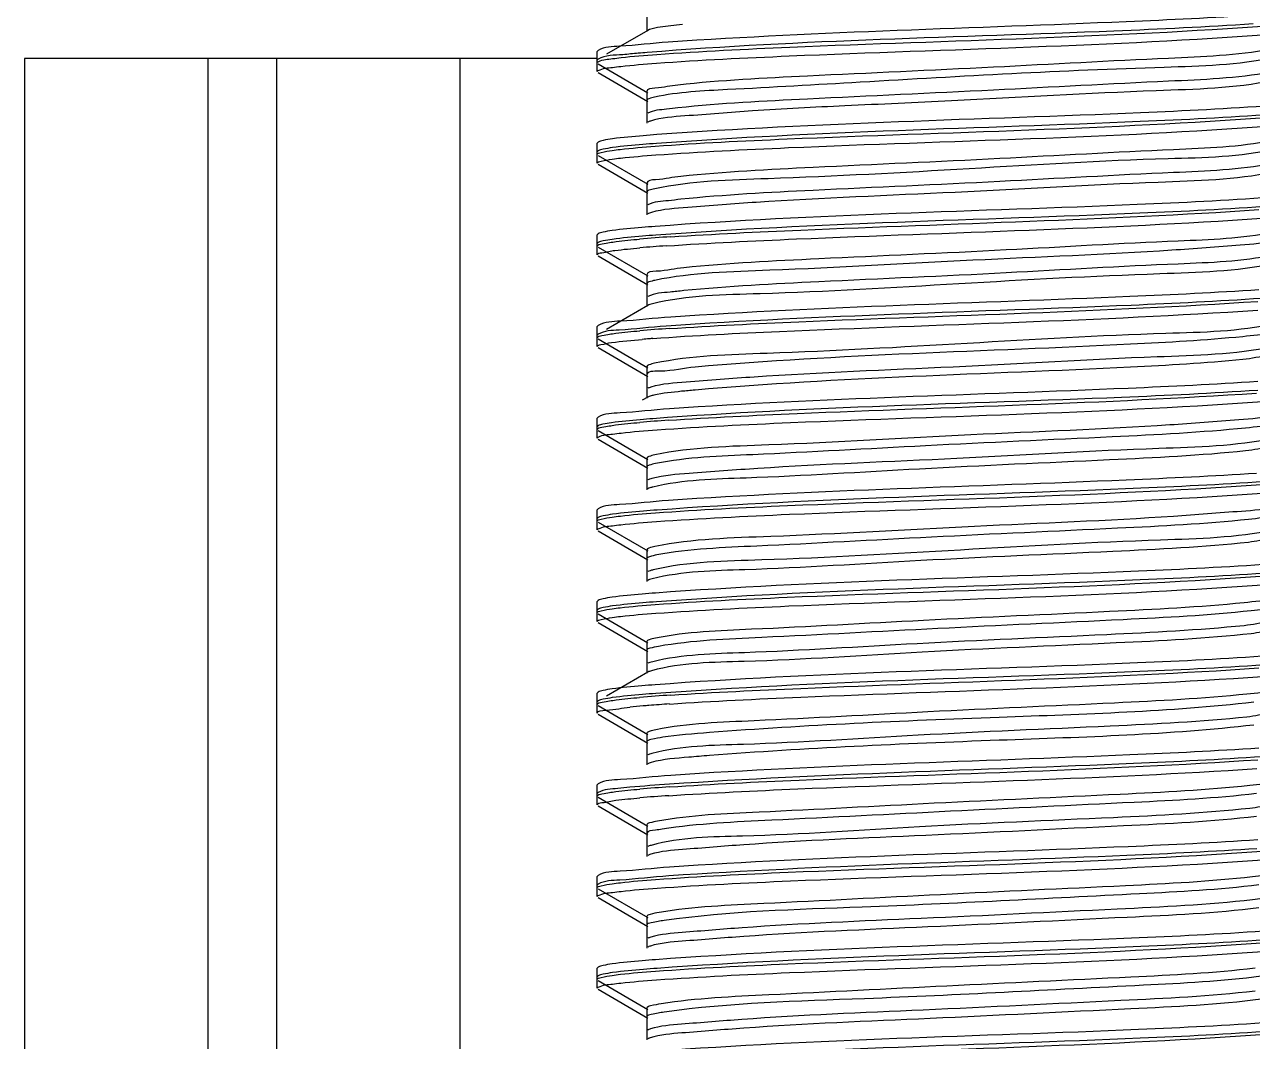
# Model space of a CAD drawing. Extents: x 27938 to 1042331, y -235042 to 1535213.
# Drawn here: x 707864.7 to 708183.8, y 732881.2 to 733145.3 of the extents above; entities that cross this region are included whole.
import ezdxf

# ---------------------------------------------------------------- set-up
doc = ezdxf.new("R2010")
doc.units = 0
doc.header["$LTSCALE"] = 1000
doc.header["$MEASUREMENT"] = 0

msp = doc.modelspace()

# ---------------------------------------------------------------- linework, layer by layer
at = {"linetype": 'Continuous'}
for p, q in [((708026.41, 733149.47), (708026.41, 733143.51)), ((708026.67, 733143.81), (708015.92, 733137.59)), ((708027.1, 733144), (708026.67, 733143.81)), ((708013.75, 733138.61), (708013.52, 733138.35)), ((708013.52, 733135.37), (708013.52, 733138.35)), ((708013.52, 733135.37), (708013.52, 733138.35)), ((707864.69, 733136.51), (707864.69, 728395.48)), ((708013.52, 733136.51), (707864.69, 733136.51)), ((707912.32, 733136.51), (707912.32, 728395.48)), ((707930.18, 733136.51), (707930.18, 728395.48)), ((707977.8, 733136.51), (707977.8, 728395.48)), ((708013.75, 733136.33), (708013.52, 733136.07)), ((708013.52, 733133.09), (708013.52, 733136.07)), ((708013.52, 733133.09), (708013.52, 733136.07)), ((708013.75, 733135.11), (708026.67, 733127.63)), ((708013.75, 733132.83), (708026.67, 733125.35)), ((708026.41, 733127.93), (708026.41, 733121.98)), ((708026.41, 733125.65), (708026.41, 733119.7)), ((708013.75, 733114.8), (708013.52, 733114.54)), ((708013.52, 733111.56), (708013.52, 733114.54)), ((708013.52, 733111.56), (708013.52, 733114.54)), ((708013.75, 733112.52), (708013.52, 733112.26)), ((708013.52, 733109.28), (708013.52, 733112.26)), ((708013.52, 733109.28), (708013.52, 733112.26)), ((708013.75, 733111.3), (708026.67, 733103.82)), ((708013.75, 733109.02), (708026.67, 733101.54)), ((708026.41, 733104.12), (708026.41, 733098.17)), ((708026.41, 733101.84), (708026.41, 733095.89)), ((708013.75, 733090.99), (708013.52, 733090.72)), ((708013.52, 733087.75), (708013.52, 733090.72)), ((708013.52, 733087.75), (708013.52, 733090.72)), ((708013.75, 733088.71), (708013.52, 733088.45)), ((708013.52, 733085.47), (708013.52, 733088.45)), ((708013.52, 733085.47), (708013.52, 733088.45)), ((708013.75, 733087.49), (708026.67, 733080.01)), ((708013.75, 733085.21), (708026.67, 733077.73)), ((708026.41, 733080.31), (708026.41, 733074.35)), ((708026.41, 733078.03), (708026.41, 733072.07)), ((708026.67, 733072.38), (708015.92, 733066.15)), ((708013.75, 733067.17), (708013.52, 733066.91)), ((708013.52, 733063.94), (708013.52, 733066.91)), ((708013.52, 733063.94), (708013.52, 733066.91)), ((708013.75, 733064.89), (708013.52, 733064.63)), ((708013.52, 733061.66), (708013.52, 733064.63)), ((708013.52, 733061.66), (708013.52, 733064.63)), ((708013.75, 733063.67), (708026.67, 733056.19)), ((708013.75, 733061.4), (708026.67, 733053.91)), ((708026.41, 733056.49), (708026.41, 733050.54)), ((708026.41, 733054.21), (708026.41, 733048.26)), ((708026.67, 733048.56), (708025.2, 733047.71)), ((708013.75, 733043.36), (708013.52, 733043.1)), ((708013.52, 733040.12), (708013.52, 733043.1)), ((708013.52, 733040.12), (708013.52, 733043.1)), ((708013.75, 733041.08), (708013.52, 733040.82)), ((708013.52, 733037.84), (708013.52, 733040.82)), ((708013.52, 733037.84), (708013.52, 733040.82)), ((708013.75, 733039.86), (708026.67, 733032.38)), ((708013.75, 733037.58), (708026.67, 733030.1)), ((708026.41, 733032.68), (708026.41, 733026.73)), ((708026.41, 733030.4), (708026.41, 733024.45)), ((708013.75, 733019.55), (708013.52, 733019.29)), ((708013.52, 733016.31), (708013.52, 733019.29)), ((708013.52, 733016.31), (708013.52, 733019.29)), ((708013.75, 733017.27), (708013.52, 733017.01)), ((708013.52, 733014.03), (708013.52, 733017.01)), ((708013.52, 733014.03), (708013.52, 733017.01)), ((708013.75, 733016.05), (708026.67, 733008.57)), ((708013.75, 733013.77), (708026.67, 733006.29)), ((708026.41, 733008.87), (708026.41, 733002.91)), ((708026.41, 733006.59), (708026.41, 733000.64)), ((708013.75, 732995.73), (708013.52, 732995.47)), ((708013.52, 732992.5), (708013.52, 732995.47)), ((708013.52, 732992.5), (708013.52, 732995.47)), ((708013.75, 732993.46), (708013.52, 732993.19)), ((708013.52, 732990.22), (708013.52, 732993.19)), ((708013.52, 732990.22), (708013.52, 732993.19)), ((708013.75, 732992.24), (708026.67, 732984.75)), ((708013.75, 732989.96), (708026.67, 732982.48)), ((708026.41, 732985.06), (708026.41, 732979.1)), ((708026.41, 732982.78), (708026.41, 732976.82)), ((708026.67, 732977.12), (708015.92, 732970.9)), ((708013.75, 732971.92), (708013.52, 732971.66)), ((708013.52, 732968.68), (708013.52, 732971.66)), ((708013.52, 732968.68), (708013.52, 732971.66)), ((708013.75, 732969.64), (708013.52, 732969.38)), ((708013.52, 732966.41), (708013.52, 732969.38)), ((708013.52, 732966.41), (708013.52, 732969.38)), ((708013.75, 732968.42), (708026.67, 732960.94)), ((708013.75, 732966.14), (708026.67, 732958.66)), ((708026.41, 732961.24), (708026.41, 732955.29)), ((708026.41, 732958.96), (708026.41, 732953.01)), ((708013.75, 732948.11), (708013.52, 732947.85)), ((708013.52, 732944.87), (708013.52, 732947.85)), ((708013.52, 732944.87), (708013.52, 732947.85)), ((708013.75, 732945.83), (708013.52, 732945.57)), ((708013.52, 732942.59), (708013.52, 732945.57)), ((708013.52, 732942.59), (708013.52, 732945.57)), ((708013.75, 732944.61), (708026.67, 732937.13)), ((708013.75, 732942.33), (708026.67, 732934.85)), ((708026.41, 732937.43), (708026.41, 732931.48)), ((708026.41, 732935.15), (708026.41, 732929.2)), ((708013.75, 732924.3), (708013.52, 732924.04)), ((708013.52, 732921.06), (708013.52, 732924.04)), ((708013.52, 732921.06), (708013.52, 732924.04)), ((708013.75, 732922.02), (708013.52, 732921.76)), ((708013.52, 732918.78), (708013.52, 732921.76)), ((708013.52, 732918.78), (708013.52, 732921.76)), ((708013.75, 732920.8), (708026.67, 732913.32)), ((708013.75, 732918.52), (708026.67, 732911.04)), ((708026.41, 732913.62), (708026.41, 732907.66)), ((708026.41, 732911.34), (708026.41, 732905.38)), ((708013.75, 732900.48), (708013.52, 732900.22)), ((708013.52, 732897.25), (708013.52, 732900.22)), ((708013.52, 732897.25), (708013.52, 732900.22)), ((708013.75, 732898.2), (708013.52, 732897.94)), ((708013.52, 732894.97), (708013.52, 732897.94)), ((708013.52, 732894.97), (708013.52, 732897.94)), ((708013.75, 732896.98), (708026.67, 732889.5)), ((708013.75, 732894.71), (708026.67, 732887.22)), ((708026.41, 732889.8), (708026.41, 732883.85)), ((708026.41, 732887.53), (708026.41, 732881.57))]:
    msp.add_line(p, q, dxfattribs=at)
for centre, radius, start, end in [((708050.43, 732833.98), 305.03, 94.5049, 94.936), ((708060.36, 732662.65), 428.44, 93.7138, 94.7991), ((708058.76, 732680.64), 408.11, 93.8416, 94.804), ((708059.95, 732644.02), 423.24, 93.7464, 94.7999), ((708053.24, 732725.24), 339.47, 94.4273, 94.7392), ((708057.79, 732666.9), 397.99, 94.2964, 94.4317), ((708059.53, 732625.6), 417.83, 93.7807, 94.8008), ((708060.38, 732543.42), 428.61, 93.7128, 94.7991), ((708045.42, 732723.49), 245.65, 94.6576, 95.467), ((708053.7, 732624.05), 345.43, 94.4503, 94.6873), ((708064.6, 732481.37), 488.53, 93.7928, 94.4265), ((708059.97, 732524.78), 423.41, 93.7453, 94.7999), ((708059.69, 732526.05), 419.86, 93.7678, 94.8005)]:
    msp.add_arc(centre, radius, start, end, dxfattribs=at)
for points, knots in [([(708184.81, 733147.81), (708173.53, 733147.06), (708122.59, 733144.62), (708071.58, 733143.41), (708031.97, 733140.75)], [0, 0, 0, 0, 0.221566, 1, 1, 1, 1]), ([(708183.91, 733145.47), (708171.85, 733144.69), (708119.37, 733142.19), (708066.79, 733141.26), (708026.47, 733138.07)], [0, 0, 0, 0, 0.230084, 1, 1, 1, 1]), ([(708035.63, 733145.32), (708034.63, 733145.22), (708031.78, 733144.88), (708028.87, 733144.63), (708027.1, 733144)], [0, 0, 0, 0, 0.349753, 1, 1, 1, 1]), ([(708029, 733137.56), (708040.51, 733138.4), (708093.84, 733141), (708147.25, 733142.04), (708188.98, 733145.12)], [0, 0, 0, 0, 0.216266, 1, 1, 1, 1]), ([(708031.97, 733140.75), (708027.75, 733140.46), (708021.84, 733139.65), (708015.39, 733139.55), (708013.75, 733138.61)], [0, 0, 0, 0, 0.690751, 1, 1, 1, 1]), ([(708028.87, 733135.28), (708040.37, 733136.12), (708093.73, 733138.72), (708147.17, 733139.76), (708188.94, 733142.84)], [0, 0, 0, 0, 0.215878, 1, 1, 1, 1]), ([(708024.18, 733137.88), (708022.84, 733137.77), (708019.4, 733137.3), (708015.63, 733137.42), (708013.75, 733136.33)], [0, 0, 0, 0, 0.38257, 1, 1, 1, 1]), ([(708017.49, 733136.47), (708018.22, 733136.57), (708022.05, 733137.04), (708025.89, 733137.34), (708029, 733137.56)], [0, 0, 0, 0, 0.19158, 1, 1, 1, 1]), ([(708189.36, 733136.77), (708180.04, 733134.7), (708143.86, 733133.93), (708096.65, 733131.21), (708052.56, 733128.63), (708034.62, 733127.79), (708028.41, 733126.49)], [0, 0, 0, 0, 0.17752, 0.667782, 0.88196, 1, 1, 1, 1]), ([(708188.38, 733138.85), (708179.68, 733137.3), (708155.57, 733136.35), (708115.55, 733134.1), (708073.02, 733132.21), (708045.67, 733130.82), (708034.48, 733129.62)], [0, 0, 0, 0, 0.171902, 0.467529, 0.781017, 1, 1, 1, 1]), ([(708013.52, 733135.37), (708013.52, 733135.5), (708014.94, 733136.39), (708016.23, 733136.3), (708017.49, 733136.47)], [0, 0, 0, 0, 0.088842, 1, 1, 1, 1]), ([(708013.52, 733133.09), (708013.52, 733133.22), (708014.92, 733134.1), (708016.21, 733134.01), (708017.46, 733134.19)], [0, 0, 0, 0, 0.089015, 1, 1, 1, 1]), ([(708017.46, 733134.19), (708018.18, 733134.29), (708021.98, 733134.75), (708025.79, 733135.05), (708028.87, 733135.28)], [0, 0, 0, 0, 0.191545, 1, 1, 1, 1]), ([(708189, 733130.74), (708179.07, 733128.72), (708151.02, 733128.09), (708114.05, 733125.84), (708079.08, 733124.27), (708055.96, 733123.15), (708039.19, 733121.75), (708030.22, 733121.16), (708027.33, 733120.27)], [0, 0, 0, 0, 0.187537, 0.516126, 0.6871, 0.835564, 0.944057, 1, 1, 1, 1]), ([(708188.38, 733132.9), (708179.68, 733131.34), (708155.57, 733130.4), (708115.55, 733128.15), (708073.02, 733126.25), (708045.67, 733124.86), (708034.48, 733123.67)], [0, 0, 0, 0, 0.171902, 0.467529, 0.781017, 1, 1, 1, 1]), ([(708034.48, 733129.62), (708032.46, 733129.41), (708030.55, 733128.81), (708026.41, 733128.67), (708026.42, 733127.93)], [0, 0, 0, 0, 0.733399, 1, 1, 1, 1]), ([(708028.41, 733126.49), (708027.9, 733126.38), (708027.3, 733126.25), (708026.42, 733125.87), (708026.42, 733125.65)], [0, 0, 0, 0, 0.704879, 1, 1, 1, 1]), ([(708188.98, 733124.28), (708177.56, 733123.44), (708124.22, 733120.84), (708070.82, 733119.77), (708029, 733116.73)], [0, 0, 0, 0, 0.214619, 1, 1, 1, 1]), ([(708034.48, 733123.67), (708033.5, 733123.57), (708030.91, 733123.18), (708028.11, 733123.11), (708026.67, 733122.28)], [0, 0, 0, 0, 0.373077, 1, 1, 1, 1]), ([(708028.54, 733113.72), (708039.95, 733114.56), (708093.26, 733117.16), (708146.65, 733118.23), (708188.46, 733121.27)], [0, 0, 0, 0, 0.214433, 1, 1, 1, 1]), ([(708188.94, 733122), (708177.5, 733121.16), (708124.14, 733118.56), (708070.7, 733117.5), (708028.87, 733114.44)], [0, 0, 0, 0, 0.214875, 1, 1, 1, 1]), ([(708027.33, 733120.27), (708027.21, 733120.23), (708026.98, 733120.15), (708026.76, 733120.05), (708026.67, 733120)], [0, 0, 0, 0, 0.565784, 1, 1, 1, 1]), ([(708028.74, 733111.45), (708040.23, 733112.3), (708093.61, 733114.9), (708147.08, 733115.95), (708188.9, 733119.02)], [0, 0, 0, 0, 0.215487, 1, 1, 1, 1]), ([(708017.49, 733115.64), (708016.67, 733115.52), (708015.42, 733115.31), (708014.15, 733115.03), (708013.75, 733114.8)], [0, 0, 0, 0, 0.644191, 1, 1, 1, 1]), ([(708028.87, 733114.44), (708027.7, 733114.35), (708023.89, 733114.06), (708020.08, 733113.72), (708017.46, 733113.35)], [0, 0, 0, 0, 0.307253, 1, 1, 1, 1]), ([(708029, 733116.73), (708027.82, 733116.64), (708023.98, 733116.34), (708020.13, 733116), (708017.49, 733115.64)], [0, 0, 0, 0, 0.307204, 1, 1, 1, 1]), ([(708188.78, 733115.12), (708180.39, 733113.49), (708156.66, 733112.65), (708117, 733110.33), (708074.29, 733108.47), (708046.64, 733107.06), (708035.21, 733105.89)], [0, 0, 0, 0, 0.166793, 0.460477, 0.775901, 1, 1, 1, 1]), ([(708013.52, 733111.56), (708013.52, 733111.93), (708015.4, 733112.25), (708016.39, 733112.5), (708017.35, 733112.64)], [0, 0, 0, 0, 0.274668, 1, 1, 1, 1]), ([(708017.46, 733113.35), (708016.65, 733113.24), (708015.41, 733113.02), (708014.14, 733112.74), (708013.75, 733112.52)], [0, 0, 0, 0, 0.643834, 1, 1, 1, 1]), ([(708017.35, 733112.64), (708018.06, 733112.74), (708021.78, 733113.2), (708025.52, 733113.49), (708028.54, 733113.72)], [0, 0, 0, 0, 0.191269, 1, 1, 1, 1]), ([(708017.41, 733110.37), (708018.13, 733110.47), (708021.9, 733110.93), (708025.68, 733111.23), (708028.74, 733111.45)], [0, 0, 0, 0, 0.191422, 1, 1, 1, 1]), ([(708189.68, 733113.03), (708180.62, 733110.81), (708153.77, 733110.54), (708109.97, 733107.78), (708065.56, 733105.34), (708038.08, 733104.7), (708028.43, 733102.68)], [0, 0, 0, 0, 0.173176, 0.493211, 0.817077, 1, 1, 1, 1]), ([(708013.52, 733109.28), (708013.52, 733109.66), (708015.43, 733109.97), (708016.44, 733110.23), (708017.41, 733110.37)], [0, 0, 0, 0, 0.274365, 1, 1, 1, 1]), ([(708188.78, 733109.16), (708180.39, 733107.54), (708156.66, 733106.7), (708117, 733104.38), (708074.29, 733102.52), (708046.64, 733101.1), (708035.21, 733099.93)], [0, 0, 0, 0, 0.166793, 0.460477, 0.775901, 1, 1, 1, 1]), ([(708035.21, 733105.89), (708033.01, 733105.66), (708030.94, 733105), (708026.41, 733104.92), (708026.42, 733104.12)], [0, 0, 0, 0, 0.734217, 1, 1, 1, 1]), ([(708189.07, 733106.94), (708179.3, 733104.92), (708151.54, 733104.32), (708106.92, 733101.52), (708066.06, 733100.07), (708039.83, 733098.03), (708030.66, 733097.36), (708027.6, 733096.53)], [0, 0, 0, 0, 0.184985, 0.511081, 0.830893, 0.941203, 1, 1, 1, 1]), ([(708028.43, 733102.68), (708027.92, 733102.57), (708027.31, 733102.44), (708026.42, 733102.06), (708026.42, 733101.84)], [0, 0, 0, 0, 0.705094, 1, 1, 1, 1]), ([(708035.21, 733099.93), (708034.13, 733099.82), (708031.31, 733099.41), (708028.24, 733099.37), (708026.67, 733098.47)], [0, 0, 0, 0, 0.375015, 1, 1, 1, 1]), ([(708188.46, 733100.43), (708176.93, 733099.6), (708123.62, 733097), (708070.24, 733095.96), (708028.54, 733092.88)], [0, 0, 0, 0, 0.21655, 1, 1, 1, 1]), ([(708027.6, 733096.53), (708027.41, 733096.48), (708027.1, 733096.39), (708026.79, 733096.26), (708026.68, 733096.19)], [0, 0, 0, 0, 0.579307, 1, 1, 1, 1]), ([(708188.9, 733098.19), (708177.43, 733097.34), (708124.04, 733094.74), (708070.57, 733093.69), (708028.74, 733090.62)], [0, 0, 0, 0, 0.215154, 1, 1, 1, 1]), ([(708032.61, 733090.19), (708043.86, 733090.93), (708094.8, 733093.37), (708145.8, 733094.59), (708185.43, 733097.25)], [0, 0, 0, 0, 0.221116, 1, 1, 1, 1]), ([(708028.54, 733092.88), (708027.39, 733092.8), (708023.66, 733092.5), (708019.92, 733092.17), (708017.35, 733091.8)], [0, 0, 0, 0, 0.307563, 1, 1, 1, 1]), ([(708031.42, 733087.83), (708042.7, 733088.6), (708094.27, 733091.08), (708145.9, 733092.27), (708186.12, 733095.01)], [0, 0, 0, 0, 0.219072, 1, 1, 1, 1]), ([(708013.52, 733087.75), (708013.52, 733088.21), (708015.96, 733088.48), (708017.18, 733088.81), (708018.4, 733088.97)], [0, 0, 0, 0, 0.270591, 1, 1, 1, 1]), ([(708017.35, 733091.8), (708016.57, 733091.69), (708015.36, 733091.48), (708014.13, 733091.21), (708013.75, 733090.99)], [0, 0, 0, 0, 0.642717, 1, 1, 1, 1]), ([(708017.41, 733089.53), (708016.61, 733089.42), (708015.39, 733089.21), (708014.14, 733088.93), (708013.75, 733088.71)], [0, 0, 0, 0, 0.643387, 1, 1, 1, 1]), ([(708028.74, 733090.62), (708027.58, 733090.53), (708023.8, 733090.24), (708020.01, 733089.9), (708017.41, 733089.53)], [0, 0, 0, 0, 0.30739, 1, 1, 1, 1]), ([(708189.98, 733089.3), (708186.93, 733088.46), (708177.78, 733087.8), (708151.57, 733085.75), (708110.7, 733084.31), (708066.06, 733081.5), (708038.27, 733080.9), (708028.48, 733078.88)], [0, 0, 0, 0, 0.058552, 0.168707, 0.488491, 0.814803, 1, 1, 1, 1]), ([(708189.16, 733091.38), (708181.07, 733089.67), (708157.73, 733088.96), (708118.46, 733086.55), (708075.58, 733084.73), (708047.64, 733083.3), (708035.97, 733082.15)], [0, 0, 0, 0, 0.161662, 0.453393, 0.770761, 1, 1, 1, 1]), ([(708013.52, 733085.47), (708013.52, 733085.9), (708015.79, 733086.19), (708016.94, 733086.5), (708018.09, 733086.65)], [0, 0, 0, 0, 0.271621, 1, 1, 1, 1]), ([(708189.12, 733083.14), (708179.49, 733081.13), (708152.03, 733080.49), (708107.65, 733078.04), (708063.84, 733075.3), (708036.98, 733075.01), (708027.89, 733072.79)], [0, 0, 0, 0, 0.182739, 0.506392, 0.826439, 1, 1, 1, 1]), ([(708189.16, 733085.43), (708181.07, 733083.72), (708157.73, 733083.01), (708118.46, 733080.6), (708075.58, 733078.78), (708047.64, 733077.35), (708035.97, 733076.2)], [0, 0, 0, 0, 0.161662, 0.453393, 0.770761, 1, 1, 1, 1]), ([(708035.97, 733082.15), (708033.58, 733081.92), (708031.35, 733081.18), (708026.41, 733081.17), (708026.42, 733080.31)], [0, 0, 0, 0, 0.73489, 1, 1, 1, 1]), ([(708028.48, 733078.88), (708027.96, 733078.77), (708027.34, 733078.63), (708026.42, 733078.25), (708026.42, 733078.03)], [0, 0, 0, 0, 0.705716, 1, 1, 1, 1]), ([(708035.97, 733076.2), (708034.79, 733076.08), (708031.72, 733075.64), (708028.37, 733075.64), (708026.67, 733074.65)], [0, 0, 0, 0, 0.376776, 1, 1, 1, 1]), ([(708185.43, 733076.41), (708174.26, 733075.66), (708123.32, 733073.21), (708072.33, 733071.98), (708032.61, 733069.35)], [0, 0, 0, 0, 0.219496, 1, 1, 1, 1]), ([(708027.89, 733072.79), (708027.65, 733072.73), (708027.23, 733072.62), (708026.83, 733072.46), (708026.68, 733072.38)], [0, 0, 0, 0, 0.591078, 1, 1, 1, 1]), ([(708186.12, 733074.18), (708174.83, 733073.41), (708123.26, 733070.92), (708071.64, 733069.74), (708031.42, 733066.99)], [0, 0, 0, 0, 0.219115, 1, 1, 1, 1]), ([(708032.3, 733066.36), (708043.5, 733067.1), (708094.44, 733069.55), (708145.43, 733070.77), (708185.12, 733073.41)], [0, 0, 0, 0, 0.220088, 1, 1, 1, 1]), ([(708027.97, 733063.77), (708038.92, 733064.59), (708091.31, 733067.17), (708143.75, 733068.38), (708185.12, 733071.13)], [0, 0, 0, 0, 0.209378, 1, 1, 1, 1]), ([(708032.61, 733069.35), (708028.24, 733069.06), (708022.13, 733068.22), (708015.45, 733068.15), (708013.75, 733067.17)], [0, 0, 0, 0, 0.691369, 1, 1, 1, 1]), ([(708031.42, 733066.99), (708027.33, 733066.72), (708021.59, 733065.92), (708015.35, 733065.81), (708013.75, 733064.89)], [0, 0, 0, 0, 0.690219, 1, 1, 1, 1]), ([(708189.51, 733067.64), (708180.3, 733065.51), (708153.38, 733065.1), (708109.54, 733062.44), (708065.31, 733059.97), (708037.99, 733059.34), (708028.41, 733057.33)], [0, 0, 0, 0, 0.175623, 0.495702, 0.818204, 1, 1, 1, 1]), ([(708013.52, 733063.94), (708013.52, 733064.39), (708015.93, 733064.66), (708017.13, 733064.99), (708018.34, 733065.15)], [0, 0, 0, 0, 0.270787, 1, 1, 1, 1]), ([(708181.22, 733064.24), (708171.51, 733063.3), (708124.06, 733060.6), (708076.52, 733059.6), (708038.91, 733056.33)], [0, 0, 0, 0, 0.20523, 1, 1, 1, 1]), ([(708190.24, 733065.56), (708189.79, 733065.42), (708186.81, 733064.78), (708183.78, 733064.49), (708181.22, 733064.24)], [0, 0, 0, 0, 0.153853, 1, 1, 1, 1]), ([(708013.52, 733061.66), (708013.52, 733062.01), (708015.32, 733062.34), (708016.28, 733062.58), (708017.21, 733062.71)], [0, 0, 0, 0, 0.275063, 1, 1, 1, 1]), ([(708189.03, 733061.59), (708179.18, 733059.57), (708151.25, 733058.96), (708106.46, 733056.14), (708065.55, 733054.73), (708039.47, 733052.63), (708030.41, 733052.01), (708027.45, 733051.14)], [0, 0, 0, 0, 0.186373, 0.513855, 0.833476, 0.942785, 1, 1, 1, 1]), ([(708191.13, 733060.17), (708191.14, 733059.27), (708186.01, 733059.29), (708183.69, 733058.53), (708181.22, 733058.29)], [0, 0, 0, 0, 0.264839, 1, 1, 1, 1]), ([(708028.41, 733057.33), (708027.91, 733057.22), (708027.3, 733057.09), (708026.42, 733056.71), (708026.42, 733056.49)], [0, 0, 0, 0, 0.704918, 1, 1, 1, 1]), ([(708181.22, 733058.29), (708171.51, 733057.35), (708124.06, 733054.64), (708076.52, 733053.65), (708038.91, 733050.38)], [0, 0, 0, 0, 0.20523, 1, 1, 1, 1]), ([(708038.91, 733056.33), (708035.8, 733056.06), (708032.93, 733055.04), (708026.41, 733055.34), (708026.41, 733054.21)], [0, 0, 0, 0, 0.735758, 1, 1, 1, 1]), ([(708027.45, 733051.14), (708027.3, 733051.1), (708027.03, 733051.01), (708026.78, 733050.9), (708026.68, 733050.84)], [0, 0, 0, 0, 0.572013, 1, 1, 1, 1]), ([(708185.12, 733052.58), (708173.9, 733051.83), (708122.96, 733049.39), (708071.96, 733048.17), (708032.3, 733045.52)], [0, 0, 0, 0, 0.220524, 1, 1, 1, 1]), ([(708028.22, 733049.06), (708027.9, 733048.99), (708027.38, 733048.86), (708026.86, 733048.67), (708026.67, 733048.56)], [0, 0, 0, 0, 0.601667, 1, 1, 1, 1]), ([(708185.12, 733050.3), (708173.33, 733049.51), (708120.94, 733047), (708068.48, 733045.98), (708027.97, 733042.93)], [0, 0, 0, 0, 0.225391, 1, 1, 1, 1]), ([(708038.91, 733050.38), (708037.73, 733050.27), (708034.16, 733049.93), (708030.58, 733049.58), (708028.22, 733049.06)], [0, 0, 0, 0, 0.327573, 1, 1, 1, 1]), ([(708029.07, 733040.04), (708040.6, 733040.88), (708093.91, 733043.47), (708147.3, 733044.51), (708189.01, 733047.59)], [0, 0, 0, 0, 0.216493, 1, 1, 1, 1]), ([(708031.98, 733042.52), (708043.12, 733043.27), (708094.07, 733045.72), (708145.07, 733046.95), (708184.82, 733049.58)], [0, 0, 0, 0, 0.219052, 1, 1, 1, 1]), ([(708032.3, 733045.52), (708028, 733045.23), (708021.99, 733044.4), (708015.42, 733044.32), (708013.75, 733043.36)], [0, 0, 0, 0, 0.691073, 1, 1, 1, 1]), ([(708013.52, 733040.12), (708013.52, 733040.57), (708015.89, 733040.85), (708017.08, 733041.17), (708018.27, 733041.32)], [0, 0, 0, 0, 0.271021, 1, 1, 1, 1]), ([(708017.21, 733041.88), (708016.45, 733041.77), (708015.3, 733041.56), (708014.12, 733041.29), (708013.75, 733041.08)], [0, 0, 0, 0, 0.641483, 1, 1, 1, 1]), ([(708027.97, 733042.93), (708026.87, 733042.85), (708023.27, 733042.56), (708019.68, 733042.23), (708017.21, 733041.88)], [0, 0, 0, 0, 0.307039, 1, 1, 1, 1]), ([(708189.82, 733043.91), (708186.68, 733043.1), (708177.41, 733042.4), (708151.06, 733040.4), (708110.25, 733038.94), (708065.78, 733036.14), (708038.16, 733035.54), (708028.45, 733033.53)], [0, 0, 0, 0, 0.060117, 0.171248, 0.491182, 0.816115, 1, 1, 1, 1]), ([(708190.88, 733042.01), (708190.56, 733041.82), (708187.61, 733041.02), (708184.61, 733040.77), (708181.99, 733040.51)], [0, 0, 0, 0, 0.123412, 1, 1, 1, 1]), ([(708013.52, 733037.84), (708013.52, 733037.97), (708014.95, 733038.86), (708016.25, 733038.77), (708017.51, 733038.94)], [0, 0, 0, 0, 0.088752, 1, 1, 1, 1]), ([(708017.51, 733038.94), (708018.24, 733039.05), (708022.09, 733039.51), (708025.95, 733039.81), (708029.07, 733040.04)], [0, 0, 0, 0, 0.191582, 1, 1, 1, 1]), ([(708189.1, 733037.79), (708179.39, 733035.77), (708151.76, 733035.17), (708107.28, 733032.38), (708066.46, 733030.92), (708040.12, 733028.91), (708030.86, 733028.22), (708027.73, 733027.41)], [0, 0, 0, 0, 0.183944, 0.508945, 0.828873, 0.939958, 1, 1, 1, 1]), ([(708181.99, 733040.51), (708170.46, 733039.35), (708142.73, 733037.93), (708099.99, 733036.08), (708060.51, 733033.74), (708036.95, 733032.94), (708028.65, 733031.29)], [0, 0, 0, 0, 0.226181, 0.54212, 0.834898, 1, 1, 1, 1]), ([(708181.99, 733034.55), (708170.23, 733033.37), (708141.97, 733031.93), (708098.63, 733030.13), (708059.22, 733027.55), (708035.86, 733027.06), (708027.98, 733025.19)], [0, 0, 0, 0, 0.229743, 0.549934, 0.842575, 1, 1, 1, 1]), ([(708191.13, 733036.36), (708191.14, 733035.53), (708186.42, 733035.48), (708184.27, 733034.78), (708181.99, 733034.55)], [0, 0, 0, 0, 0.265449, 1, 1, 1, 1]), ([(708028.45, 733033.53), (708027.93, 733033.42), (708027.32, 733033.28), (708026.42, 733032.9), (708026.42, 733032.68)], [0, 0, 0, 0, 0.705326, 1, 1, 1, 1]), ([(708028.65, 733031.29), (708028.09, 733031.18), (708027.43, 733031.02), (708026.42, 733030.64), (708026.42, 733030.4)], [0, 0, 0, 0, 0.707822, 1, 1, 1, 1]), ([(708184.82, 733028.74), (708173.54, 733028), (708122.6, 733025.56), (708071.59, 733024.35), (708031.98, 733021.69)], [0, 0, 0, 0, 0.221533, 1, 1, 1, 1]), ([(708027.73, 733027.41), (708027.51, 733027.35), (708027.16, 733027.25), (708026.81, 733027.11), (708026.68, 733027.03)], [0, 0, 0, 0, 0.584722, 1, 1, 1, 1]), ([(708027.98, 733025.19), (708027.71, 733025.13), (708027.27, 733025.01), (708026.84, 733024.84), (708026.68, 733024.75)], [0, 0, 0, 0, 0.593584, 1, 1, 1, 1]), ([(708028.61, 733018.47), (708040.05, 733019.31), (708093.41, 733021.92), (708146.84, 733022.98), (708188.66, 733026.03)], [0, 0, 0, 0, 0.214855, 1, 1, 1, 1]), ([(708189.01, 733026.76), (708177.59, 733025.91), (708124.28, 733023.31), (708070.89, 733022.24), (708029.07, 733019.2)], [0, 0, 0, 0, 0.214464, 1, 1, 1, 1]), ([(708028.87, 733016.21), (708040.38, 733017.05), (708093.74, 733019.65), (708147.17, 733020.7), (708188.94, 733023.78)], [0, 0, 0, 0, 0.215894, 1, 1, 1, 1]), ([(708031.98, 733021.69), (708027.76, 733021.4), (708021.84, 733020.58), (708015.39, 733020.49), (708013.75, 733019.55)], [0, 0, 0, 0, 0.690761, 1, 1, 1, 1]), ([(708029.07, 733019.2), (708027.89, 733019.12), (708024.03, 733018.82), (708020.17, 733018.48), (708017.51, 733018.11)], [0, 0, 0, 0, 0.307194, 1, 1, 1, 1]), ([(708190.1, 733020.17), (708187.13, 733019.31), (708178.06, 733018.68), (708151.98, 733016.59), (708111.06, 733015.17), (708066.29, 733012.36), (708038.37, 733011.74), (708028.51, 733009.73)], [0, 0, 0, 0, 0.057292, 0.16665, 0.48628, 0.813694, 1, 1, 1, 1]), ([(708013.52, 733016.31), (708013.52, 733016.68), (708015.41, 733017), (708016.4, 733017.25), (708017.37, 733017.39)], [0, 0, 0, 0, 0.274581, 1, 1, 1, 1]), ([(708017.51, 733018.11), (708016.69, 733017.99), (708015.43, 733017.78), (708014.15, 733017.5), (708013.75, 733017.27)], [0, 0, 0, 0, 0.64438, 1, 1, 1, 1]), ([(708017.37, 733017.39), (708018.08, 733017.49), (708021.82, 733017.95), (708025.57, 733018.25), (708028.61, 733018.47)], [0, 0, 0, 0, 0.191288, 1, 1, 1, 1]), ([(708017.46, 733015.12), (708018.18, 733015.23), (708021.98, 733015.69), (708025.79, 733015.99), (708028.87, 733016.21)], [0, 0, 0, 0, 0.191547, 1, 1, 1, 1]), ([(708182.73, 733016.77), (708171.43, 733015.59), (708143.93, 733014.19), (708101.32, 733012.31), (708061.46, 733010.03), (708037.54, 733009.13), (708028.98, 733007.54)], [0, 0, 0, 0, 0.221386, 0.535783, 0.830497, 1, 1, 1, 1]), ([(708190.88, 733018.19), (708190.58, 733018.02), (708187.88, 733017.26), (708185.13, 733017.02), (708182.73, 733016.77)], [0, 0, 0, 0, 0.125618, 1, 1, 1, 1]), ([(708013.52, 733014.03), (708013.52, 733014.15), (708014.92, 733015.04), (708016.21, 733014.95), (708017.46, 733015.12)], [0, 0, 0, 0, 0.089007, 1, 1, 1, 1]), ([(708189.14, 733013.98), (708179.56, 733011.97), (708152.23, 733011.34), (708107.99, 733008.88), (708064.15, 733006.21), (708037.24, 733005.81), (708028.04, 733003.67)], [0, 0, 0, 0, 0.181847, 0.504414, 0.824494, 1, 1, 1, 1]), ([(708191.13, 733012.54), (708191.14, 733011.78), (708186.82, 733011.66), (708184.83, 733011.04), (708182.73, 733010.82)], [0, 0, 0, 0, 0.266197, 1, 1, 1, 1]), ([(708028.51, 733009.73), (708027.98, 733009.62), (708027.36, 733009.47), (708026.42, 733009.09), (708026.42, 733008.87)], [0, 0, 0, 0, 0.706097, 1, 1, 1, 1]), ([(708182.73, 733010.82), (708171.02, 733009.59), (708142.61, 733008.15), (708098.93, 733006.36), (708059.19, 733003.66), (708035.61, 733003.32), (708027.78, 733001.33)], [0, 0, 0, 0, 0.227539, 0.549411, 0.843947, 1, 1, 1, 1]), ([(708028.98, 733007.54), (708028.33, 733007.42), (708027.6, 733007.25), (708026.42, 733006.86), (708026.42, 733006.59)], [0, 0, 0, 0, 0.71182, 1, 1, 1, 1]), ([(708028.04, 733003.67), (708027.76, 733003.6), (708027.3, 733003.48), (708026.84, 733003.31), (708026.68, 733003.22)], [0, 0, 0, 0, 0.595809, 1, 1, 1, 1]), ([(708188.66, 733005.2), (708177.16, 733004.36), (708123.81, 733001.76), (708070.37, 733000.71), (708028.61, 732997.64)], [0, 0, 0, 0, 0.215925, 1, 1, 1, 1]), ([(708188.95, 733002.94), (708177.5, 733002.1), (708124.14, 732999.49), (708070.7, 732998.43), (708028.87, 732995.38)], [0, 0, 0, 0, 0.214866, 1, 1, 1, 1]), ([(708027.78, 733001.33), (708027.56, 733001.27), (708027.18, 733001.16), (708026.82, 733001.02), (708026.68, 733000.94)], [0, 0, 0, 0, 0.586461, 1, 1, 1, 1]), ([(708028.54, 732994.65), (708039.96, 732995.5), (708093.27, 732998.1), (708146.65, 732999.17), (708188.47, 733002.21)], [0, 0, 0, 0, 0.214447, 1, 1, 1, 1]), ([(708028.74, 732992.39), (708040.23, 732993.23), (708093.62, 732995.84), (708147.08, 732996.88), (708188.9, 732999.96)], [0, 0, 0, 0, 0.215499, 1, 1, 1, 1]), ([(708017.37, 732996.55), (708016.58, 732996.44), (708015.37, 732996.23), (708014.13, 732995.95), (708013.75, 732995.73)], [0, 0, 0, 0, 0.642908, 1, 1, 1, 1]), ([(708028.61, 732997.64), (708027.45, 732997.55), (708023.7, 732997.26), (708019.95, 732996.92), (708017.37, 732996.55)], [0, 0, 0, 0, 0.307539, 1, 1, 1, 1]), ([(708190.88, 732996.66), (708190.54, 732996.47), (708187.45, 732995.65), (708184.32, 732995.39), (708181.56, 732995.12)], [0, 0, 0, 0, 0.122258, 1, 1, 1, 1]), ([(708013.52, 732992.5), (708013.52, 732992.86), (708015.4, 732993.18), (708016.39, 732993.44), (708017.35, 732993.57)], [0, 0, 0, 0, 0.274666, 1, 1, 1, 1]), ([(708017.46, 732994.29), (708016.65, 732994.17), (708015.41, 732993.96), (708014.14, 732993.68), (708013.75, 732993.46)], [0, 0, 0, 0, 0.64385, 1, 1, 1, 1]), ([(708017.35, 732993.57), (708018.06, 732993.68), (708021.78, 732994.13), (708025.52, 732994.43), (708028.54, 732994.65)], [0, 0, 0, 0, 0.191269, 1, 1, 1, 1]), ([(708028.87, 732995.38), (708027.7, 732995.29), (708023.89, 732994.99), (708020.08, 732994.65), (708017.46, 732994.29)], [0, 0, 0, 0, 0.30725, 1, 1, 1, 1]), ([(708181.56, 732995.12), (708169.96, 732993.97), (708142.17, 732992.55), (708099.48, 732990.72), (708060.2, 732988.37), (708036.81, 732987.58), (708028.6, 732985.93)], [0, 0, 0, 0, 0.228282, 0.544405, 0.836128, 1, 1, 1, 1]), ([(708183.45, 732993.03), (708172.39, 732991.83), (708145.2, 732990.45), (708102.78, 732988.53), (708062.57, 732986.32), (708038.26, 732985.33), (708029.4, 732983.8)], [0, 0, 0, 0, 0.21628, 0.528744, 0.825398, 1, 1, 1, 1]), ([(708190.88, 732994.38), (708190.6, 732994.22), (708188.14, 732993.5), (708185.63, 732993.27), (708183.45, 732993.03)], [0, 0, 0, 0, 0.127999, 1, 1, 1, 1]), ([(708013.52, 732990.22), (708013.52, 732990.59), (708015.43, 732990.91), (708016.44, 732991.17), (708017.41, 732991.31)], [0, 0, 0, 0, 0.274358, 1, 1, 1, 1]), ([(708017.41, 732991.31), (708018.13, 732991.41), (708021.9, 732991.87), (708025.68, 732992.17), (708028.74, 732992.39)], [0, 0, 0, 0, 0.191427, 1, 1, 1, 1]), ([(708191.13, 732991.01), (708191.14, 732990.14), (708186.19, 732990.13), (708183.95, 732989.4), (708181.56, 732989.16)], [0, 0, 0, 0, 0.265093, 1, 1, 1, 1]), ([(708183.45, 732987.08), (708171.8, 732985.81), (708143.28, 732984.37), (708099.29, 732982.6), (708059.24, 732979.76), (708035.42, 732979.57), (708027.63, 732977.48)], [0, 0, 0, 0, 0.225089, 0.548455, 0.844944, 1, 1, 1, 1]), ([(708181.56, 732989.16), (708169.71, 732988), (708141.38, 732986.54), (708098.06, 732984.77), (708058.86, 732982.17), (708035.68, 732981.71), (708027.91, 732979.82)], [0, 0, 0, 0, 0.23203, 0.552577, 0.844133, 1, 1, 1, 1]), ([(708191.14, 732988.73), (708191.14, 732988.02), (708187.21, 732987.85), (708185.37, 732987.29), (708183.45, 732987.08)], [0, 0, 0, 0, 0.267101, 1, 1, 1, 1]), ([(708029.4, 732983.8), (708028.65, 732983.67), (708027.82, 732983.48), (708026.42, 732983.08), (708026.41, 732982.78)], [0, 0, 0, 0, 0.715974, 1, 1, 1, 1]), ([(708028.6, 732985.93), (708028.05, 732985.82), (708027.4, 732985.67), (708026.42, 732985.29), (708026.42, 732985.06)], [0, 0, 0, 0, 0.707145, 1, 1, 1, 1]), ([(708188.47, 732981.37), (708176.94, 732980.53), (708123.63, 732977.94), (708070.24, 732976.9), (708028.54, 732973.82)], [0, 0, 0, 0, 0.216529, 1, 1, 1, 1]), ([(708027.91, 732979.82), (708027.66, 732979.76), (708027.24, 732979.65), (708026.83, 732979.49), (708026.68, 732979.4)], [0, 0, 0, 0, 0.591238, 1, 1, 1, 1]), ([(708027.63, 732977.48), (708027.44, 732977.42), (708027.12, 732977.33), (708026.8, 732977.2), (708026.68, 732977.12)], [0, 0, 0, 0, 0.579977, 1, 1, 1, 1]), ([(708188.9, 732979.12), (708177.43, 732978.28), (708124.04, 732975.68), (708070.58, 732974.62), (708028.74, 732971.55)], [0, 0, 0, 0, 0.215146, 1, 1, 1, 1]), ([(708032.62, 732971.13), (708043.88, 732971.87), (708094.82, 732974.31), (708145.81, 732975.53), (708185.44, 732978.18)], [0, 0, 0, 0, 0.22115, 1, 1, 1, 1]), ([(708032.28, 732968.82), (708043.64, 732969.58), (708094.99, 732972.04), (708146.4, 732973.23), (708186.34, 732975.96)], [0, 0, 0, 0, 0.221314, 1, 1, 1, 1]), ([(708017.35, 732972.74), (708016.57, 732972.63), (708015.36, 732972.42), (708014.13, 732972.14), (708013.75, 732971.92)], [0, 0, 0, 0, 0.642723, 1, 1, 1, 1]), ([(708028.54, 732973.82), (708027.39, 732973.73), (708023.66, 732973.44), (708019.92, 732973.1), (708017.35, 732972.74)], [0, 0, 0, 0, 0.307563, 1, 1, 1, 1]), ([(708028.74, 732971.55), (708027.58, 732971.47), (708023.8, 732971.17), (708020.02, 732970.84), (708017.41, 732970.47)], [0, 0, 0, 0, 0.307384, 1, 1, 1, 1]), ([(708182.32, 732971.38), (708170.88, 732970.21), (708143.22, 732968.8), (708100.51, 732966.94), (708060.86, 732964.62), (708037.15, 732963.78), (708028.76, 732962.15)], [0, 0, 0, 0, 0.224238, 0.539714, 0.833345, 1, 1, 1, 1]), ([(708190.88, 732972.85), (708190.56, 732972.67), (708187.73, 732971.89), (708184.85, 732971.64), (708182.32, 732971.38)], [0, 0, 0, 0, 0.124368, 1, 1, 1, 1]), ([(708013.52, 732968.68), (708013.52, 732969.14), (708015.96, 732969.41), (708017.18, 732969.75), (708018.4, 732969.9)], [0, 0, 0, 0, 0.270586, 1, 1, 1, 1]), ([(708013.52, 732966.41), (708013.52, 732967.17), (708017.91, 732967.16), (708019.89, 732967.81), (708022.01, 732968.02)], [0, 0, 0, 0, 0.263956, 1, 1, 1, 1]), ([(708017.41, 732970.47), (708016.62, 732970.36), (708015.39, 732970.14), (708014.14, 732969.87), (708013.75, 732969.64)], [0, 0, 0, 0, 0.643403, 1, 1, 1, 1]), ([(708184.13, 732969.3), (708162.17, 732966.79), (708114.88, 732965.4), (708067.7, 732963.32), (708042.63, 732961.38)], [0, 0, 0, 0, 0.467917, 1, 1, 1, 1]), ([(708182.32, 732965.43), (708170.51, 732964.22), (708142.01, 732962.76), (708098.32, 732961), (708058.81, 732958.26), (708035.41, 732957.98), (708027.7, 732955.96)], [0, 0, 0, 0, 0.229965, 0.552316, 0.845738, 1, 1, 1, 1]), ([(708191.13, 732967.2), (708191.14, 732966.39), (708186.6, 732966.31), (708184.52, 732965.65), (708182.32, 732965.43)], [0, 0, 0, 0, 0.265763, 1, 1, 1, 1]), ([(708042.63, 732961.38), (708038.61, 732961.07), (708033, 732960.73), (708028.42, 732959.75), (708026.41, 732959.37), (708026.41, 732958.96)], [0, 0, 0, 0, 0.734363, 0.926776, 1, 1, 1, 1]), ([(708028.76, 732962.15), (708028.16, 732962.03), (708027.48, 732961.88), (708026.42, 732961.49), (708026.42, 732961.24)], [0, 0, 0, 0, 0.709136, 1, 1, 1, 1]), ([(708184.13, 732963.34), (708162.17, 732960.84), (708114.88, 732959.45), (708067.7, 732957.37), (708042.63, 732955.43)], [0, 0, 0, 0, 0.467917, 1, 1, 1, 1]), ([(708027.7, 732955.96), (708027.5, 732955.91), (708027.15, 732955.81), (708026.81, 732955.67), (708026.68, 732955.59)], [0, 0, 0, 0, 0.58329, 1, 1, 1, 1]), ([(708042.63, 732955.43), (708040.85, 732955.29), (708035.81, 732954.82), (708030.67, 732954.53), (708027.5, 732953.63)], [0, 0, 0, 0, 0.35135, 1, 1, 1, 1]), ([(708186.34, 732955.13), (708175.17, 732954.36), (708123.82, 732951.88), (708072.41, 732950.67), (708032.28, 732947.99)], [0, 0, 0, 0, 0.217709, 1, 1, 1, 1]), ([(708185.44, 732957.35), (708174.28, 732956.6), (708123.34, 732954.15), (708072.34, 732952.92), (708032.62, 732950.29)], [0, 0, 0, 0, 0.219461, 1, 1, 1, 1]), ([(708027.5, 732953.63), (708027.34, 732953.58), (708027.06, 732953.49), (708026.78, 732953.38), (708026.67, 732953.31)], [0, 0, 0, 0, 0.574371, 1, 1, 1, 1]), ([(708032.1, 732945), (708043.26, 732945.75), (708094.21, 732948.2), (708145.21, 732949.43), (708184.93, 732952.06)], [0, 0, 0, 0, 0.219436, 1, 1, 1, 1]), ([(708032.31, 732947.29), (708043.51, 732948.04), (708094.45, 732950.48), (708145.45, 732951.71), (708185.13, 732954.35)], [0, 0, 0, 0, 0.220122, 1, 1, 1, 1]), ([(708032.62, 732950.29), (708028.25, 732950), (708022.13, 732949.15), (708015.45, 732949.08), (708013.75, 732948.11)], [0, 0, 0, 0, 0.691379, 1, 1, 1, 1]), ([(708190.88, 732949.03), (708190.59, 732948.87), (708188, 732948.13), (708185.36, 732947.89), (708183.05, 732947.64)], [0, 0, 0, 0, 0.126652, 1, 1, 1, 1]), ([(708013.52, 732944.87), (708013.52, 732945.32), (708015.93, 732945.6), (708017.13, 732945.93), (708018.34, 732946.08)], [0, 0, 0, 0, 0.27078, 1, 1, 1, 1]), ([(708022.01, 732947.18), (708020.96, 732947.08), (708018.23, 732946.69), (708015.25, 732946.7), (708013.75, 732945.83)], [0, 0, 0, 0, 0.378636, 1, 1, 1, 1]), ([(708183.05, 732947.64), (708171.85, 732946.45), (708144.5, 732945.06), (708101.96, 732943.16), (708061.95, 732940.91), (708037.85, 732939.97), (708029.16, 732938.41)], [0, 0, 0, 0, 0.219121, 0.532661, 0.828235, 1, 1, 1, 1]), ([(708184.78, 732945.56), (708174.23, 732944.3), (708147.69, 732942.98), (708105.69, 732941), (708064.84, 732938.88), (708039.78, 732937.75), (708030.35, 732936.33)], [0, 0, 0, 0, 0.206117, 0.514731, 0.815242, 1, 1, 1, 1]), ([(708013.52, 732942.59), (708013.52, 732943.04), (708015.91, 732943.32), (708017.1, 732943.64), (708018.3, 732943.8)], [0, 0, 0, 0, 0.27093, 1, 1, 1, 1]), ([(708191.14, 732943.38), (708191.14, 732942.64), (708186.99, 732942.5), (708185.07, 732941.9), (708183.05, 732941.69)], [0, 0, 0, 0, 0.266577, 1, 1, 1, 1]), ([(708184.78, 732939.61), (708173.32, 732938.24), (708144.64, 732936.91), (708100.26, 732934.66), (708061.97, 732933.16), (708038.23, 732931.2), (708030.08, 732930.58), (708027.4, 732929.79)], [0, 0, 0, 0, 0.219547, 0.545427, 0.845963, 0.946941, 1, 1, 1, 1]), ([(708183.05, 732941.69), (708171.3, 732940.44), (708142.67, 732938.99), (708098.65, 732937.24), (708058.84, 732934.35), (708035.2, 732934.24), (708027.54, 732932.1)], [0, 0, 0, 0, 0.227626, 0.551567, 0.846917, 1, 1, 1, 1]), ([(708029.16, 732938.41), (708028.47, 732938.29), (708027.69, 732938.11), (708026.42, 732937.71), (708026.41, 732937.43)], [0, 0, 0, 0, 0.713758, 1, 1, 1, 1]), ([(708030.35, 732936.33), (708029.78, 732936.24), (708028.66, 732935.92), (708026.42, 732935.95), (708026.41, 732935.15)], [0, 0, 0, 0, 0.420827, 1, 1, 1, 1]), ([(708185.13, 732933.51), (708173.91, 732932.77), (708122.97, 732930.32), (708071.97, 732929.1), (708032.31, 732926.46)], [0, 0, 0, 0, 0.220491, 1, 1, 1, 1]), ([(708027.54, 732932.1), (708027.37, 732932.06), (708027.08, 732931.97), (708026.79, 732931.84), (708026.68, 732931.78)], [0, 0, 0, 0, 0.576078, 1, 1, 1, 1]), ([(708027.4, 732929.79), (708027.26, 732929.74), (708027.01, 732929.66), (708026.77, 732929.56), (708026.68, 732929.5)], [0, 0, 0, 0, 0.568763, 1, 1, 1, 1]), ([(708028.65, 732923.22), (708040.12, 732924.07), (708093.51, 732926.67), (708146.97, 732927.72), (708188.8, 732930.79)], [0, 0, 0, 0, 0.215151, 1, 1, 1, 1]), ([(708184.93, 732931.22), (708173.67, 732930.48), (708122.73, 732928.04), (708071.73, 732926.82), (708032.1, 732924.16)], [0, 0, 0, 0, 0.221162, 1, 1, 1, 1]), ([(708032.31, 732926.46), (708028.01, 732926.17), (708021.99, 732925.34), (708015.42, 732925.25), (708013.75, 732924.3)], [0, 0, 0, 0, 0.691083, 1, 1, 1, 1]), ([(708029.08, 732920.98), (708040.6, 732921.81), (708093.92, 732924.41), (708147.31, 732925.45), (708189.01, 732928.53)], [0, 0, 0, 0, 0.216514, 1, 1, 1, 1]), ([(708032.1, 732924.16), (708027.85, 732923.88), (708021.9, 732923.05), (708015.4, 732922.97), (708013.75, 732922.02)], [0, 0, 0, 0, 0.690878, 1, 1, 1, 1]), ([(708017.38, 732922.14), (708018.1, 732922.24), (708021.84, 732922.7), (708025.61, 732923), (708028.65, 732923.22)], [0, 0, 0, 0, 0.191293, 1, 1, 1, 1]), ([(708183.75, 732923.91), (708172.8, 732922.69), (708145.76, 732921.32), (708103.42, 732919.39), (708063.06, 732917.2), (708038.58, 732916.17), (708029.6, 732914.68)], [0, 0, 0, 0, 0.214024, 0.525633, 0.823144, 1, 1, 1, 1]), ([(708190.88, 732925.22), (708190.61, 732925.07), (708188.26, 732924.37), (708185.85, 732924.14), (708183.75, 732923.91)], [0, 0, 0, 0, 0.129068, 1, 1, 1, 1]), ([(708013.52, 732921.06), (708013.52, 732921.43), (708015.41, 732921.75), (708016.41, 732922), (708017.38, 732922.14)], [0, 0, 0, 0, 0.274521, 1, 1, 1, 1]), ([(708013.52, 732918.78), (708013.52, 732918.9), (708014.95, 732919.79), (708016.25, 732919.7), (708017.51, 732919.88)], [0, 0, 0, 0, 0.088744, 1, 1, 1, 1]), ([(708017.51, 732919.88), (708018.25, 732919.98), (708022.09, 732920.45), (708025.95, 732920.75), (708029.08, 732920.98)], [0, 0, 0, 0, 0.191581, 1, 1, 1, 1]), ([(708185.41, 732921.82), (708175.11, 732920.53), (708140.69, 732918.89), (708089.24, 732915.98), (708047.9, 732915), (708030.88, 732912.59)], [0, 0, 0, 0, 0.201056, 0.666821, 1, 1, 1, 1]), ([(708183.75, 732917.95), (708172.07, 732916.65), (708143.33, 732915.29), (708099.15, 732913.09), (708061.39, 732911.58), (708038.06, 732909.65), (708030.05, 732909.04), (708027.42, 732908.26)], [0, 0, 0, 0, 0.225031, 0.550356, 0.847666, 0.947393, 1, 1, 1, 1]), ([(708191.14, 732919.57), (708191.14, 732918.89), (708187.37, 732918.69), (708185.6, 732918.16), (708183.75, 732917.95)], [0, 0, 0, 0, 0.267461, 1, 1, 1, 1]), ([(708029.6, 732914.68), (708028.8, 732914.54), (708027.92, 732914.33), (708026.42, 732913.94), (708026.41, 732913.62)], [0, 0, 0, 0, 0.71758, 1, 1, 1, 1]), ([(708185.41, 732915.87), (708174.06, 732914.44), (708145.34, 732913.16), (708100.76, 732910.86), (708062.1, 732909.37), (708038.16, 732907.37), (708029.97, 732906.77), (708027.32, 732905.95)], [0, 0, 0, 0, 0.216518, 0.543489, 0.846138, 0.947455, 1, 1, 1, 1]), ([(708030.88, 732912.59), (708029.75, 732912.43), (708028.6, 732912.14), (708026.41, 732911.77), (708026.41, 732911.34)], [0, 0, 0, 0, 0.724776, 1, 1, 1, 1]), ([(708027.42, 732908.26), (708027.27, 732908.21), (708027.02, 732908.13), (708026.78, 732908.02), (708026.68, 732907.97)], [0, 0, 0, 0, 0.569563, 1, 1, 1, 1]), ([(708028.61, 732899.41), (708040.05, 732900.25), (708093.41, 732902.85), (708146.84, 732903.91), (708188.67, 732906.97)], [0, 0, 0, 0, 0.214864, 1, 1, 1, 1]), ([(708188.8, 732909.96), (708177.32, 732909.11), (708123.93, 732906.51), (708070.47, 732905.46), (708028.65, 732902.39)], [0, 0, 0, 0, 0.215501, 1, 1, 1, 1]), ([(708189.01, 732907.69), (708177.6, 732906.85), (708124.28, 732904.25), (708070.89, 732903.18), (708029.08, 732900.14)], [0, 0, 0, 0, 0.21445, 1, 1, 1, 1]), ([(708027.32, 732905.95), (708027.19, 732905.91), (708026.98, 732905.83), (708026.76, 732905.74), (708026.68, 732905.69)], [0, 0, 0, 0, 0.563943, 1, 1, 1, 1]), ([(708028.88, 732897.15), (708040.38, 732897.99), (708093.74, 732900.59), (708147.18, 732901.63), (708188.95, 732904.71)], [0, 0, 0, 0, 0.21591, 1, 1, 1, 1]), ([(708017.38, 732901.3), (708016.59, 732901.19), (708015.38, 732900.98), (708014.14, 732900.7), (708013.75, 732900.48)], [0, 0, 0, 0, 0.643041, 1, 1, 1, 1]), ([(708028.65, 732902.39), (708027.5, 732902.3), (708023.73, 732902.01), (708019.97, 732901.67), (708017.38, 732901.3)], [0, 0, 0, 0, 0.307527, 1, 1, 1, 1]), ([(708013.52, 732897.25), (708013.52, 732897.62), (708015.41, 732897.93), (708016.4, 732898.19), (708017.37, 732898.33)], [0, 0, 0, 0, 0.27458, 1, 1, 1, 1]), ([(708017.51, 732899.04), (708016.69, 732898.93), (708015.43, 732898.71), (708014.15, 732898.43), (708013.75, 732898.2)], [0, 0, 0, 0, 0.644396, 1, 1, 1, 1]), ([(708017.37, 732898.33), (708018.08, 732898.43), (708021.82, 732898.89), (708025.57, 732899.18), (708028.61, 732899.41)], [0, 0, 0, 0, 0.191288, 1, 1, 1, 1]), ([(708029.08, 732900.14), (708027.89, 732900.05), (708024.03, 732899.75), (708020.17, 732899.41), (708017.51, 732899.04)], [0, 0, 0, 0, 0.307193, 1, 1, 1, 1]), ([(708184.42, 732900.17), (708173.73, 732898.92), (708147, 732897.59), (708104.88, 732895.63), (708064.2, 732893.49), (708039.34, 732892.38), (708030.08, 732890.94)], [0, 0, 0, 0, 0.208942, 0.518626, 0.818065, 1, 1, 1, 1]), ([(708186, 732898.09), (708175.86, 732896.74), (708141.45, 732895.14), (708089.82, 732892.18), (708048.14, 732891.22), (708030.91, 732888.78)], [0, 0, 0, 0, 0.197391, 0.664053, 1, 1, 1, 1]), ([(708013.52, 732894.97), (708013.52, 732895.09), (708014.93, 732895.97), (708016.21, 732895.89), (708017.46, 732896.06)], [0, 0, 0, 0, 0.088999, 1, 1, 1, 1]), ([(708017.46, 732896.06), (708018.18, 732896.16), (708021.98, 732896.62), (708025.8, 732896.92), (708028.88, 732897.15)], [0, 0, 0, 0, 0.19155, 1, 1, 1, 1]), ([(708184.42, 732894.22), (708172.84, 732892.87), (708144.03, 732891.53), (708099.61, 732889.28), (708061.46, 732887.8), (708037.95, 732885.82), (708029.91, 732885.22), (708027.31, 732884.41)], [0, 0, 0, 0, 0.222247, 0.54883, 0.84818, 0.948106, 1, 1, 1, 1]), ([(708030.08, 732890.94), (708029.15, 732890.8), (708028.17, 732890.56), (708026.42, 732890.17), (708026.41, 732889.8)], [0, 0, 0, 0, 0.72077, 1, 1, 1, 1]), ([(708186, 732892.13), (708174.78, 732890.65), (708146.04, 732889.4), (708101.29, 732887.05), (708062.26, 732885.59), (708038.12, 732883.53), (708029.88, 732882.96), (708027.25, 732882.11)], [0, 0, 0, 0, 0.213335, 0.5413, 0.846112, 0.947854, 1, 1, 1, 1]), ([(708030.91, 732888.78), (708029.78, 732888.62), (708028.62, 732888.32), (708026.41, 732887.96), (708026.41, 732887.53)], [0, 0, 0, 0, 0.724921, 1, 1, 1, 1]), ([(708188.67, 732886.13), (708177.17, 732885.29), (708123.81, 732882.69), (708070.38, 732881.65), (708028.61, 732878.57)], [0, 0, 0, 0, 0.215909, 1, 1, 1, 1]), ([(708027.31, 732884.41), (708027.19, 732884.37), (708026.97, 732884.3), (708026.76, 732884.2), (708026.68, 732884.15)], [0, 0, 0, 0, 0.563695, 1, 1, 1, 1]), ([(708027.25, 732882.11), (708027.14, 732882.08), (708026.94, 732882.01), (708026.75, 732881.92), (708026.68, 732881.87)], [0, 0, 0, 0, 0.559588, 1, 1, 1, 1]), ([(708028.54, 732875.59), (708039.96, 732876.43), (708093.27, 732879.03), (708146.66, 732880.11), (708188.47, 732883.14)], [0, 0, 0, 0, 0.214461, 1, 1, 1, 1]), ([(708188.95, 732883.88), (708177.5, 732883.03), (708124.14, 732880.43), (708070.71, 732879.37), (708028.88, 732876.31)], [0, 0, 0, 0, 0.214858, 1, 1, 1, 1])]:
    msp.add_open_spline(points, degree=3, knots=knots, dxfattribs=at)
for points in [[(708018.4, 733088.97), (708020.44, 733089.22), (708022.48, 733089.41), (708024.52, 733089.59)], [(708018.09, 733086.65), (708020.25, 733086.93), (708022.41, 733087.13), (708024.58, 733087.31)], [(708017.21, 733062.71), (708019.86, 733063.1), (708022.52, 733063.33), (708025.19, 733063.55)], [(708018.34, 733065.15), (708020.4, 733065.41), (708022.47, 733065.6), (708024.54, 733065.78)], [(708018.27, 733041.32), (708020.36, 733041.59), (708022.46, 733041.79), (708024.56, 733041.96)], [(708018.4, 732969.9), (708020.44, 732970.16), (708022.48, 732970.35), (708024.52, 732970.52)], [(708018.34, 732946.08), (708020.4, 732946.34), (708022.47, 732946.54), (708024.54, 732946.71)], [(708032.28, 732947.99), (708028.86, 732947.76), (708025.43, 732947.51), (708022.01, 732947.18)], [(708018.3, 732943.8), (708020.38, 732944.06), (708022.46, 732944.26), (708024.55, 732944.43)]]:
    msp.add_open_spline(points, degree=3, dxfattribs=at)

doc.saveas('drawing.dxf')
